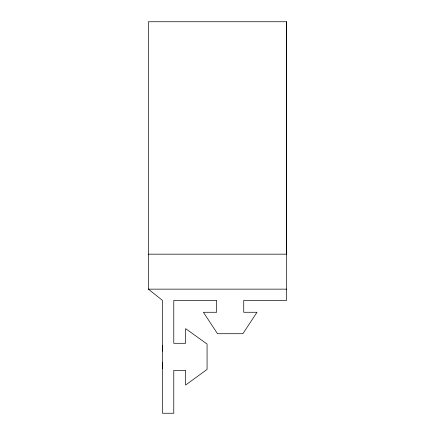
<?xml version="1.0" encoding="UTF-8"?>
<svg xmlns="http://www.w3.org/2000/svg" width="435" height="435" viewBox="0 0 435 435"><rect width="100%" height="100%" fill="white"/><g stroke="black" fill="none" stroke-linecap="round" stroke-linejoin="round"><path stroke-width="0.65" d="M148.395 254.17L148.395 21.75L286.605 21.75L286.605 300.427L243.73 300.427L243.73 312.27L256.987 312.27L242.882 333.71L217.5 333.71L203.395 312.27L216.652 312.27L216.652 300.427L173.777 300.427L173.777 343.297L185.625 343.297L185.625 328.632L207.071 344.041L207.071 369.424L185.625 385.046L185.625 370.375L173.777 370.375L173.777 413.25L162.5 413.25L162.5 300.427L148.395 289.144L148.395 254.17L286.605 254.17L286.605 21.75M162.494 367.738L162.494 368.119L162.494 362.48M162.494 351.197L162.494 345.553L162.494 345.939M148.395 289.144L286.605 289.144"/></g></svg>
